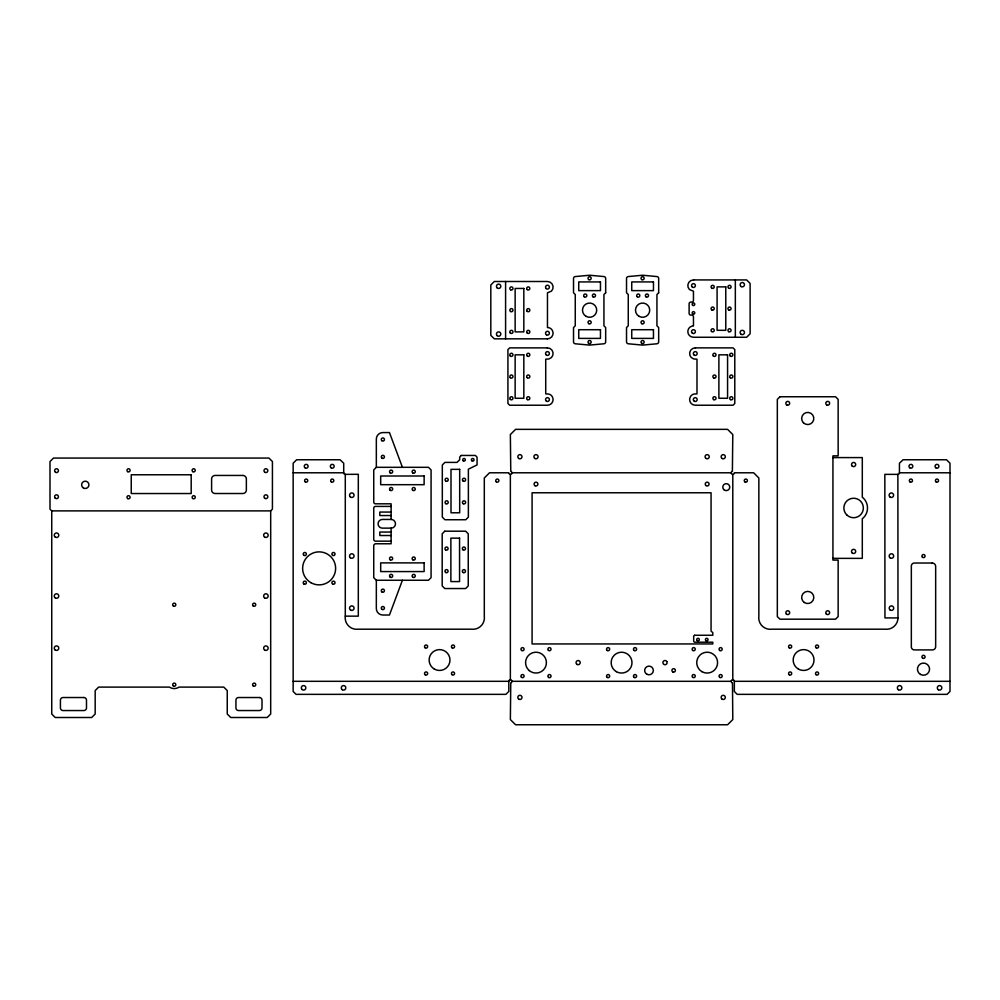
<?xml version="1.0" encoding="UTF-8"?>
<svg xmlns="http://www.w3.org/2000/svg" width="1000" height="1000" viewBox="0 0 1000 1000"><rect width="100%" height="100%" fill="white"/><g stroke="black" fill="none" stroke-linecap="round" stroke-linejoin="round"><path stroke-width="1.5" d="M899.438 472.788L899.438 463.237L903.088 459.762L946.525 459.762L950 463.237L950 691.45L947.1 694.35L737.2 694.35L734.338 691.45L734.35 681.225A1.562 1.562 0 0 0 733.1 679.788L732.7 679.75A1.562 1.562 0 0 0 731.25 681L731.225 681.413A1.562 1.562 0 0 0 732.475 682.85L732.788 719.55L727.575 724.762L515.575 724.762L510.363 719.55L510.763 682.825A1.562 1.562 0 0 0 511.9 681.05A1.562 1.562 0 0 0 510.225 679.762A1.562 1.562 0 0 0 508.8 681.312L508.8 691.45L505.9 694.35L296.05 694.35L293.15 691.45L293.15 463.237L296.625 459.762L340.062 459.762L343.713 463.237L343.713 472.788A1.562 1.562 0 0 0 345.288 474.363L345.288 616.15A11.525 11.525 0 0 0 358.312 629.188L471.262 629.188A11.525 11.525 0 0 0 484.3 616.15L484.3 478L489.513 472.788L508.8 472.788A1.562 1.562 0 0 0 510.225 474.35A1.562 1.562 0 0 0 511.9 473.062A1.562 1.562 0 0 0 510.763 471.287L510.363 434.562L515.575 429.35L727.575 429.35L732.788 434.562L732.387 471.287A1.562 1.562 0 0 0 731.25 473.062A1.562 1.562 0 0 0 732.925 474.35A1.562 1.562 0 0 0 734.35 472.788L753.637 472.788L758.85 478L758.85 616.15A11.525 11.525 0 0 0 771.888 629.188L884.837 629.188A11.525 11.525 0 0 0 897.987 617.925L897.875 474.363A1.562 1.562 0 0 0 899.438 472.788L950 472.788M402.413 580.262L389.462 615.025L382.863 615.025A6.525 6.525 0 0 1 376.337 608.062L376.337 580.262L373.738 577.663L373.738 545.837A2.062 2.062 0 0 1 375.8 543.775L391.112 543.775L391.112 528.138A4.35 4.35 0 0 0 395.462 523.787A4.35 4.35 0 0 0 391.112 519.45L391.112 503.812L375.363 503.812A1.787 1.787 0 0 1 373.738 502.025L373.738 469.925L376.337 467.312L428.475 467.312L431.075 469.925L431.075 577.663L428.475 580.262L376.337 580.262M270.688 510.887L272.425 509.15L272.425 461.538L268.95 458.062L53.475 458.062L50 461.538L50 509.162L51.737 510.887L270.688 510.887L270.688 714.025L267.213 717.5L230.725 717.5L227.25 714.025L227.25 690.575L223.775 687.1L179.112 687.1A8.75 8.75 0 0 1 169.387 687.1L98.65 687.1L95.175 690.575L95.175 714.025L91.7 717.5L55.213 717.5L51.737 714.025L51.737 510.887M547.288 347.9L547.463 347.875A5.65 5.65 0 0 1 551.462 357.512L548.925 358.975L545.725 359.175L545.725 393.925L547.463 393.925A5.65 5.65 0 0 1 551.462 395.575L552.35 396.75A5.65 5.65 0 0 1 547.463 405.225L509.663 405.225L507.925 403.488L507.925 349.613L509.663 347.875L547.288 347.875M345.288 474.363L358.312 474.3L358.312 616.15L345.288 616.15M693.637 279.925L746.637 279.925L750.113 283.4L750.113 333.787L746.637 337.262L693.462 337.262A5.65 5.65 0 0 1 688.562 328.787L689.463 327.625A5.65 5.65 0 0 1 693.462 325.975L693.462 316.85A1.737 1.737 0 0 0 691.725 315.113L690.85 315.113A1.737 1.737 0 0 1 689.112 313.375L689.112 303.812A1.737 1.737 0 0 1 690.85 302.075L691.725 302.075A1.737 1.737 0 0 0 693.462 300.338L693.462 291.212L689.463 289.562A5.65 5.65 0 0 1 693.462 279.925L693.637 279.938M547.288 338.837L494.288 338.837L490.812 335.363L490.812 284.975L494.288 281.5L547.463 281.5A5.65 5.65 0 0 1 551.462 291.137L547.463 292.787L547.463 327.55A5.65 5.65 0 0 1 551.462 329.2L552.35 330.375A5.65 5.65 0 0 1 547.463 338.837L547.288 338.812M695.425 347.875L733.05 347.875L734.788 349.613L734.788 403.488L733.05 405.225L695.25 405.225A5.65 5.65 0 0 1 690.362 396.75L691.263 395.575A5.65 5.65 0 0 1 695.25 393.925L696.988 393.925L696.988 359.175L693.787 358.975L691.263 357.512A5.65 5.65 0 0 1 695.25 347.875L695.425 347.9M832.938 457.587L862.3 457.587L862.3 497.275L863.438 498.15A13.9 13.9 0 0 1 863.438 517.8L862.3 518.675L862.3 558.362L832.938 558.362M293.15 472.788L343.713 472.788M511.925 472.788L731.225 472.788M897.875 474.363L884.837 474.363L884.95 617.925L897.987 617.925M391.112 506.413L375.513 506.413A1.775 1.775 0 0 0 373.738 508.288L373.738 539.312A1.863 1.863 0 0 0 375.6 541.163L391.112 541.163M391.112 512.062L379.812 512.062L379.812 515.538L391.112 515.538M391.112 519.45L382.425 519.45A4.35 4.35 0 0 0 378.075 523.787A4.35 4.35 0 0 0 382.425 528.138L391.112 528.138M391.112 532.05L379.812 532.05L379.812 535.525L391.112 535.525M293.15 681.312L508.8 681.312M511.925 681.312L731.237 681.312M734.338 681.312L950 681.312M402.413 467.312L389.462 432.562L382.863 432.562A6.525 6.525 0 0 0 376.337 439.513L376.337 467.312M735.337 279.925L735.337 337.262M732.788 474.363L732.788 679.762M510.363 474.363L510.363 679.75M505.588 281.5L505.588 338.837M461.15 455.45L459.688 457.188L459.688 459.787L457 462.4L444.925 462.4L442.312 465L442.312 517.137L444.925 519.738L465.775 519.738L468.375 517.137L468.375 469.2L477.062 464.913L477.062 457.188L475.4 455.45L461.15 455.45M605.675 292.787L603.938 294.525L603.938 325.812L605.675 327.55L605.675 341.887A1.913 1.913 0 0 1 603.938 343.775L589.6 345.1L575.262 343.775A1.913 1.913 0 0 1 573.525 341.887L573.525 327.55L575.262 325.812L575.262 294.525L573.525 292.787L573.525 278.45A1.913 1.913 0 0 1 575.262 276.562L589.6 275.238L603.938 276.562A1.913 1.913 0 0 1 605.675 278.45L605.675 292.787M658.675 292.787L656.938 294.525L656.938 325.812L658.675 327.55L658.675 341.887A1.913 1.913 0 0 1 656.938 343.775L642.6 345.1L628.263 343.775A1.913 1.913 0 0 1 626.525 341.887L626.525 327.55L628.263 325.812L628.263 294.525L626.525 292.787L626.525 278.45A1.913 1.913 0 0 1 628.263 276.562L642.6 275.238L656.938 276.562A1.913 1.913 0 0 1 658.675 278.45L658.675 292.787M444.787 531.2L442.188 533.8L442.188 585.938L444.787 588.538L465.65 588.538L468.25 585.938L468.25 533.8L465.65 531.2L444.787 531.2M779.938 396.763L777.325 399.375L777.325 616.587L779.938 619.188L835.537 619.188L838.15 616.587L838.15 560.1L832.938 560.1L832.938 455.85L838.15 455.85L838.15 399.375L835.537 396.763L779.938 396.763M694.587 635.262L693.688 636.163L693.688 641.438L694.475 642.212L712.8 642.212L712.8 643.95L532.087 643.95L532.087 492.775L711.062 492.775L711.062 631.087L712.8 632.663L712.8 635.262L694.587 635.262M600.462 281.925L578.737 281.925L578.737 290.625L600.462 290.625L600.462 281.925M653.462 281.925L631.737 281.925L631.737 290.625L653.462 290.625L653.462 281.925M725.775 286.875L717.087 286.875L717.087 330.312L725.775 330.312L725.775 286.875M523.825 288.45L515.138 288.45L515.138 331.887L523.825 331.887L523.825 288.45M600.462 329.712L578.737 329.712L578.737 338.4L600.462 338.4L600.462 329.712M653.462 329.712L631.737 329.712L631.737 338.4L653.462 338.4L653.462 329.712M523.825 354.825L515.138 354.825L515.138 398.275L523.825 398.275L523.825 354.825M727.575 354.825L718.888 354.825L718.888 398.275L727.575 398.275L727.575 354.825M459.688 469.35L451 469.35L451 512.788L459.688 512.788L459.688 469.35M191.188 474.775L131.237 474.775L131.237 493.537L191.188 493.537L191.188 474.775M242.887 475.45L215.075 475.45A3.475 3.475 0 0 0 211.6 478.925L211.6 490.037A3.475 3.475 0 0 0 215.075 493.512L242.887 493.512A3.475 3.475 0 0 0 246.363 490.037L246.363 478.925A3.475 3.475 0 0 0 242.887 475.45M424.125 476L380.688 476L380.688 484.688L424.125 484.688L424.125 476M459.562 538.15L450.875 538.15L450.875 581.587L459.562 581.587L459.562 538.15M424.125 562.888L380.688 562.888L380.688 571.575L424.125 571.575L424.125 562.888M932.188 563.025L914.812 563.025A3.075 3.075 0 0 0 911.338 566.5L911.338 646.438A3.088 3.088 0 0 0 914.812 649.912L932.188 649.912A3.237 3.237 0 0 0 935.662 646.438L935.662 566.5A3.413 3.413 0 0 0 932.188 563.025M83.888 697.525L63.038 697.525A2.612 2.612 0 0 0 60.425 700.125L60.425 707.95A2.612 2.612 0 0 0 63.038 710.55L83.888 710.55A2.612 2.612 0 0 0 86.487 707.95L86.487 700.125A2.612 2.612 0 0 0 83.888 697.525M259.387 697.525L238.538 697.525A2.612 2.612 0 0 0 235.938 700.125L235.938 707.95A2.612 2.612 0 0 0 238.538 710.55L259.387 710.55A2.612 2.612 0 0 0 262 707.95L262 700.125A2.612 2.612 0 0 0 259.387 697.525M666.787 661.538L666.45 661.1A2.087 2.087 0 0 0 662.962 663.112L663.538 664.112A2.087 2.087 0 0 0 667.038 662.1L666.787 661.538M521.75 650.525A1.562 1.562 0 0 0 524.087 649.175A1.562 1.562 0 0 0 521.75 647.812A1.562 1.562 0 0 0 521.75 650.525M548.413 650.325A1.562 1.562 0 0 0 550.988 649.5A1.562 1.562 0 0 0 548.987 647.675A1.562 1.562 0 0 0 548.413 650.325M521.425 677.212A1.562 1.562 0 0 0 524.038 676.513A1.562 1.562 0 0 0 522.125 674.587A1.562 1.562 0 0 0 521.425 677.212M548.675 677.463A1.562 1.562 0 0 0 551.025 676.1A1.562 1.562 0 0 0 548.675 674.75A1.562 1.562 0 0 0 548.675 677.463M723.812 489.588A3.475 3.475 0 0 0 729.625 488.025A3.475 3.475 0 0 0 725.375 483.775A3.475 3.475 0 0 0 723.812 489.588M798.388 669.062A10.425 10.425 0 0 0 814.025 660.025A10.425 10.425 0 0 0 798.388 651A10.425 10.425 0 0 0 798.388 669.062M789.35 647.913A1.562 1.562 0 0 0 791.7 646.562A1.562 1.562 0 0 0 789.35 645.212A1.562 1.562 0 0 0 789.35 647.913M816.287 647.913A1.562 1.562 0 0 0 818.625 646.562A1.562 1.562 0 0 0 816.287 645.212A1.562 1.562 0 0 0 816.287 647.913M815.962 674.6A1.562 1.562 0 0 0 818.575 673.9A1.562 1.562 0 0 0 816.663 671.988A1.562 1.562 0 0 0 815.962 674.6M789.35 674.85A1.562 1.562 0 0 0 791.7 673.5A1.562 1.562 0 0 0 789.35 672.138A1.562 1.562 0 0 0 789.35 674.85M909.825 481.75A1.562 1.562 0 0 0 912.425 480.975A1.562 1.562 0 0 0 910.45 479.113A1.562 1.562 0 0 0 909.825 481.75M935.875 481.737A1.562 1.562 0 0 0 938.487 481A1.562 1.562 0 0 0 936.55 479.113A1.562 1.562 0 0 0 935.875 481.737M529.263 670.588A10.425 10.425 0 0 0 546.25 664.488A10.425 10.425 0 0 0 532.475 652.825A10.425 10.425 0 0 0 529.263 670.588M719.712 677.375A1.562 1.562 0 0 0 722.175 676.25A1.562 1.562 0 0 0 719.975 674.675A1.562 1.562 0 0 0 719.712 677.375M719.837 650.525A1.562 1.562 0 0 0 722.188 649.175A1.562 1.562 0 0 0 719.837 647.812A1.562 1.562 0 0 0 719.837 650.525M692.913 650.525A1.562 1.562 0 0 0 695.25 649.175A1.562 1.562 0 0 0 692.913 647.812A1.562 1.562 0 0 0 692.913 650.525M692.588 677.212A1.562 1.562 0 0 0 695.2 676.513A1.562 1.562 0 0 0 693.288 674.587A1.562 1.562 0 0 0 692.588 677.212M701.938 671.663A10.425 10.425 0 0 0 717.588 662.638A10.425 10.425 0 0 0 701.938 653.612A10.425 10.425 0 0 0 701.938 671.663M535.037 485.737A1.913 1.913 0 0 0 537.9 484.087A1.913 1.913 0 0 0 535.037 482.438A1.913 1.913 0 0 0 535.037 485.737M705.8 485.438A1.913 1.913 0 0 0 709 484.588A1.913 1.913 0 0 0 706.663 482.238A1.913 1.913 0 0 0 705.8 485.438M616.362 671.663A10.425 10.425 0 0 0 632 662.638A10.425 10.425 0 0 0 616.362 653.612A10.425 10.425 0 0 0 616.362 671.663M634.263 650.525A1.562 1.562 0 0 0 636.613 649.175A1.562 1.562 0 0 0 634.263 647.812A1.562 1.562 0 0 0 634.263 650.525M607.325 650.525A1.562 1.562 0 0 0 609.675 649.175A1.562 1.562 0 0 0 607.325 647.812A1.562 1.562 0 0 0 607.325 650.525M607.325 677.463A1.562 1.562 0 0 0 609.675 676.1A1.562 1.562 0 0 0 607.325 674.75A1.562 1.562 0 0 0 607.325 677.463M634.263 677.463A1.562 1.562 0 0 0 636.613 676.1A1.562 1.562 0 0 0 634.263 674.75A1.562 1.562 0 0 0 634.263 677.463M577.087 664.438A2.087 2.087 0 0 0 580.212 662.638A2.087 2.087 0 0 0 577.087 660.825A2.087 2.087 0 0 0 577.087 664.438M744.887 481.875A1.562 1.562 0 0 0 747.375 480.788A1.562 1.562 0 0 0 745.2 479.175A1.562 1.562 0 0 0 744.887 481.875M922.712 658.213A1.562 1.562 0 0 0 925.062 656.862A1.562 1.562 0 0 0 922.712 655.5A1.562 1.562 0 0 0 922.712 658.213M922.4 557.175A1.562 1.562 0 0 0 925.013 556.475A1.562 1.562 0 0 0 923.1 554.562A1.562 1.562 0 0 0 922.4 557.175M920.462 674.425A6.088 6.088 0 0 0 929.587 669.15A6.088 6.088 0 0 0 920.462 663.888A6.088 6.088 0 0 0 920.462 674.425M721.75 698.863A2.087 2.087 0 0 0 725.25 697.925A2.087 2.087 0 0 0 722.688 695.375A2.087 2.087 0 0 0 721.75 698.863M518.875 699.2A2.087 2.087 0 0 0 522 697.387A2.087 2.087 0 0 0 518.875 695.588A2.087 2.087 0 0 0 518.875 699.2M83.45 488A3.65 3.65 0 0 0 88.925 484.837A3.65 3.65 0 0 0 83.45 481.675A3.65 3.65 0 0 0 83.45 488M127.762 498.6A1.562 1.562 0 0 0 130.1 497.25A1.562 1.562 0 0 0 127.762 495.887A1.562 1.562 0 0 0 127.762 498.6M192.887 471.675A1.562 1.562 0 0 0 195.238 470.325A1.562 1.562 0 0 0 192.887 468.963A1.562 1.562 0 0 0 192.887 471.675M192.662 498.425A1.562 1.562 0 0 0 195.225 497.562A1.562 1.562 0 0 0 193.188 495.775A1.562 1.562 0 0 0 192.662 498.425M127.75 471.675A1.562 1.562 0 0 0 130.1 470.325A1.562 1.562 0 0 0 127.75 468.963A1.562 1.562 0 0 0 127.75 471.675M705.888 458.375A2.087 2.087 0 0 0 709.225 456.987A2.087 2.087 0 0 0 706.35 454.8A2.087 2.087 0 0 0 705.888 458.375M534.95 458.525A2.087 2.087 0 0 0 538.075 456.725A2.087 2.087 0 0 0 534.95 454.913A2.087 2.087 0 0 0 534.95 458.525M722.188 458.525A2.087 2.087 0 0 0 725.312 456.725A2.087 2.087 0 0 0 722.188 454.913A2.087 2.087 0 0 0 722.188 458.525M518.875 458.525A2.087 2.087 0 0 0 522 456.725A2.087 2.087 0 0 0 518.875 454.913A2.087 2.087 0 0 0 518.875 458.525M350.213 496.812A2.263 2.263 0 0 0 353.988 495.788A2.263 2.263 0 0 0 351.2 493.025A2.263 2.263 0 0 0 350.213 496.812M350.262 557.688A2.263 2.263 0 0 0 354 556.538A2.263 2.263 0 0 0 351.138 553.875A2.263 2.263 0 0 0 350.262 557.688M350.662 610.112A2.263 2.263 0 0 0 354.062 608.162A2.263 2.263 0 0 0 350.662 606.2A2.263 2.263 0 0 0 350.662 610.112M890.138 609.987A2.263 2.263 0 0 0 893.713 608.387A2.263 2.263 0 0 0 890.537 606.1A2.263 2.263 0 0 0 890.138 609.987M890.25 557.962A2.263 2.263 0 0 0 893.675 556.075A2.263 2.263 0 0 0 890.337 554.05A2.263 2.263 0 0 0 890.25 557.962M890 497.013A2.263 2.263 0 0 0 893.612 495.487A2.263 2.263 0 0 0 890.5 493.125A2.263 2.263 0 0 0 890 497.013M331.238 467.9A1.913 1.913 0 0 0 334.162 466.35A1.913 1.913 0 0 0 331.35 464.588A1.913 1.913 0 0 0 331.238 467.9M305.225 467.938A1.913 1.913 0 0 0 308.1 466.275A1.913 1.913 0 0 0 305.225 464.625A1.913 1.913 0 0 0 305.225 467.938M909.638 467.713A1.913 1.913 0 0 0 912.775 466.662A1.913 1.913 0 0 0 910.3 464.462A1.913 1.913 0 0 0 909.638 467.713M935.7 467.713A1.913 1.913 0 0 0 938.838 466.662A1.913 1.913 0 0 0 936.363 464.462A1.913 1.913 0 0 0 935.7 467.713M898.375 689.725A2.263 2.263 0 0 0 901.862 687.95A2.263 2.263 0 0 0 898.587 685.825A2.263 2.263 0 0 0 898.375 689.725M938.4 689.762A2.263 2.263 0 0 0 941.838 687.887A2.263 2.263 0 0 0 938.487 685.85A2.263 2.263 0 0 0 938.4 689.762M342.225 689.675A2.263 2.263 0 0 0 345.788 688.05A2.263 2.263 0 0 0 342.612 685.775A2.263 2.263 0 0 0 342.225 689.675M301.975 689.425A2.263 2.263 0 0 0 305.763 688.413A2.263 2.263 0 0 0 302.987 685.65A2.263 2.263 0 0 0 301.975 689.425M305.15 481.788A1.562 1.562 0 0 0 307.712 480.913A1.562 1.562 0 0 0 305.675 479.137A1.562 1.562 0 0 0 305.15 481.788M331.25 481.812A1.562 1.562 0 0 0 333.787 480.875A1.562 1.562 0 0 0 331.7 479.15A1.562 1.562 0 0 0 331.25 481.812M425.3 674.85A1.562 1.562 0 0 0 427.65 673.5A1.562 1.562 0 0 0 425.3 672.138A1.562 1.562 0 0 0 425.3 674.85M451.912 674.6A1.562 1.562 0 0 0 454.525 673.9A1.562 1.562 0 0 0 452.612 671.988A1.562 1.562 0 0 0 451.912 674.6M425.012 647.7A1.562 1.562 0 0 0 427.6 646.925A1.562 1.562 0 0 0 425.637 645.062A1.562 1.562 0 0 0 425.012 647.7M452.013 647.763A1.562 1.562 0 0 0 454.562 646.838A1.562 1.562 0 0 0 452.488 645.088A1.562 1.562 0 0 0 452.013 647.763M434.338 669.062A10.425 10.425 0 0 0 449.975 660.025A10.425 10.425 0 0 0 434.338 651A10.425 10.425 0 0 0 434.338 669.062M496.287 481.775A1.562 1.562 0 0 0 498.862 480.938A1.562 1.562 0 0 0 496.838 479.125A1.562 1.562 0 0 0 496.287 481.775M332.688 584.062A1.562 1.562 0 0 0 335.025 582.7A1.562 1.562 0 0 0 332.688 581.35A1.562 1.562 0 0 0 332.688 584.062M310.875 582.663A16.513 16.513 0 0 0 335.637 568.362A16.513 16.513 0 0 0 310.875 554.075A16.513 16.513 0 0 0 310.875 582.663M303.7 555.138A1.562 1.562 0 0 0 306.312 554.425A1.562 1.562 0 0 0 304.375 552.525A1.562 1.562 0 0 0 303.7 555.138M332.663 555.375A1.562 1.562 0 0 0 335.025 554.05A1.562 1.562 0 0 0 332.7 552.663A1.562 1.562 0 0 0 332.663 555.375M304.012 584.062A1.562 1.562 0 0 0 306.363 582.7A1.562 1.562 0 0 0 304.012 581.35A1.562 1.562 0 0 0 304.012 584.062M55.562 472.325A1.913 1.913 0 0 0 58.425 470.662A1.913 1.913 0 0 0 55.562 469.012A1.913 1.913 0 0 0 55.562 472.325M55.263 498.175A1.913 1.913 0 0 0 58.388 497.1A1.913 1.913 0 0 0 55.9 494.925A1.913 1.913 0 0 0 55.263 498.175M264.613 472.075A1.913 1.913 0 0 0 267.775 471.087A1.913 1.913 0 0 0 265.338 468.837A1.913 1.913 0 0 0 264.613 472.075M264.95 498.387A1.913 1.913 0 0 0 267.825 496.725A1.913 1.913 0 0 0 264.95 495.075A1.913 1.913 0 0 0 264.95 498.387M54.925 649.762A2.263 2.263 0 0 0 58.7 648.75A2.263 2.263 0 0 0 55.938 645.987A2.263 2.263 0 0 0 54.925 649.762M55.388 598A2.263 2.263 0 0 0 58.775 596.038A2.263 2.263 0 0 0 55.388 594.087A2.263 2.263 0 0 0 55.388 598M55.275 537.112A2.263 2.263 0 0 0 58.775 535.35A2.263 2.263 0 0 0 55.5 533.2A2.263 2.263 0 0 0 55.275 537.112M264.775 650.125A2.263 2.263 0 0 0 268.163 648.175A2.263 2.263 0 0 0 264.775 646.213A2.263 2.263 0 0 0 264.775 650.125M264.5 597.8A2.263 2.263 0 0 0 268.137 596.388A2.263 2.263 0 0 0 265.087 593.938A2.263 2.263 0 0 0 264.5 597.8M264.775 537.175A2.263 2.263 0 0 0 268.163 535.225A2.263 2.263 0 0 0 264.775 533.263A2.263 2.263 0 0 0 264.775 537.175M852.138 552.888A2.087 2.087 0 0 0 855.625 551.962A2.087 2.087 0 0 0 853.075 549.4A2.087 2.087 0 0 0 852.138 552.888M852.175 466.05A2.087 2.087 0 0 0 855.638 465.012A2.087 2.087 0 0 0 853.012 462.537A2.087 2.087 0 0 0 852.175 466.05M847.2 515.3A9.725 9.725 0 0 0 863.162 509.862A9.725 9.725 0 0 0 850.475 498.762A9.725 9.725 0 0 0 847.2 515.3M826.7 404.9A1.913 1.913 0 0 0 829.625 403.35A1.913 1.913 0 0 0 826.825 401.587A1.913 1.913 0 0 0 826.7 404.9M786.8 404.938A1.913 1.913 0 0 0 789.663 403.275A1.913 1.913 0 0 0 786.8 401.625A1.913 1.913 0 0 0 786.8 404.938M786.4 614.025A1.913 1.913 0 0 0 789.6 613.162A1.913 1.913 0 0 0 787.262 610.825A1.913 1.913 0 0 0 786.4 614.025M826.363 614.025A1.913 1.913 0 0 0 829.562 613.162A1.913 1.913 0 0 0 827.225 610.825A1.913 1.913 0 0 0 826.363 614.025M803.438 422.788A6.088 6.088 0 0 0 813.612 420.062A6.088 6.088 0 0 0 806.162 412.612A6.088 6.088 0 0 0 803.438 422.788M804.362 602.525A6.088 6.088 0 0 0 813.8 597.85A6.088 6.088 0 0 0 805.037 592.013A6.088 6.088 0 0 0 804.362 602.525M390.325 577.275A1.562 1.562 0 0 0 392.675 575.925A1.562 1.562 0 0 0 390.325 574.562A1.562 1.562 0 0 0 390.325 577.275M412.6 577.025A1.562 1.562 0 0 0 415.213 576.325A1.562 1.562 0 0 0 413.3 574.412A1.562 1.562 0 0 0 412.6 577.025M412.7 559.75A1.562 1.562 0 0 0 415.25 558.812A1.562 1.562 0 0 0 413.162 557.075A1.562 1.562 0 0 0 412.7 559.75M390.275 559.862A1.562 1.562 0 0 0 392.675 558.612A1.562 1.562 0 0 0 390.387 557.15A1.562 1.562 0 0 0 390.275 559.862M390.012 490.138A1.562 1.562 0 0 0 392.625 489.438A1.562 1.562 0 0 0 390.712 487.525A1.562 1.562 0 0 0 390.012 490.138M412.925 490.387A1.562 1.562 0 0 0 415.262 489.038A1.562 1.562 0 0 0 412.925 487.688A1.562 1.562 0 0 0 412.925 490.387M412.663 472.825A1.562 1.562 0 0 0 415.238 471.975A1.562 1.562 0 0 0 413.212 470.175A1.562 1.562 0 0 0 412.663 472.825M390.012 472.762A1.562 1.562 0 0 0 392.625 472.062A1.562 1.562 0 0 0 390.712 470.15A1.562 1.562 0 0 0 390.012 472.762M463.125 572.525A1.562 1.562 0 0 0 465.475 571.163A1.562 1.562 0 0 0 463.125 569.812A1.562 1.562 0 0 0 463.125 572.525M462.8 549.675A1.562 1.562 0 0 0 465.425 548.975A1.562 1.562 0 0 0 463.5 547.062A1.562 1.562 0 0 0 462.8 549.675M445.525 549.775A1.562 1.562 0 0 0 448.075 548.837A1.562 1.562 0 0 0 445.988 547.112A1.562 1.562 0 0 0 445.525 549.775M445.688 572.487A1.562 1.562 0 0 0 448.088 571.237A1.562 1.562 0 0 0 445.812 569.775A1.562 1.562 0 0 0 445.688 572.487M382.075 609.425A1.562 1.562 0 0 0 384.425 608.062A1.562 1.562 0 0 0 382.075 606.712A1.562 1.562 0 0 0 382.075 609.425M381.75 591.8A1.562 1.562 0 0 0 384.375 591.1A1.562 1.562 0 0 0 382.45 589.175A1.562 1.562 0 0 0 381.75 591.8M382.075 458.237A1.562 1.562 0 0 0 384.425 456.887A1.562 1.562 0 0 0 382.075 455.538A1.562 1.562 0 0 0 382.075 458.237M381.75 440.613A1.562 1.562 0 0 0 384.375 439.913A1.562 1.562 0 0 0 382.45 438A1.562 1.562 0 0 0 381.75 440.613M173.463 606.087A1.562 1.562 0 0 0 175.812 604.725A1.562 1.562 0 0 0 173.463 603.375A1.562 1.562 0 0 0 173.463 606.087M253.075 605.837A1.562 1.562 0 0 0 255.688 605.138A1.562 1.562 0 0 0 253.775 603.212A1.562 1.562 0 0 0 253.075 605.837M253.15 685.837A1.562 1.562 0 0 0 255.712 684.963A1.562 1.562 0 0 0 253.675 683.188A1.562 1.562 0 0 0 253.15 685.837M173.463 686.012A1.562 1.562 0 0 0 175.812 684.663A1.562 1.562 0 0 0 173.463 683.312A1.562 1.562 0 0 0 173.463 686.012M497.1 335.6A2.175 2.175 0 0 0 500.737 334.625A2.175 2.175 0 0 0 498.075 331.962A2.175 2.175 0 0 0 497.1 335.6M497.1 287.812A2.175 2.175 0 0 0 500.737 286.837A2.175 2.175 0 0 0 498.075 284.175A2.175 2.175 0 0 0 497.1 287.812M510.3 333A1.562 1.562 0 0 0 512.913 332.3A1.562 1.562 0 0 0 511 330.375A1.562 1.562 0 0 0 510.3 333M510.625 311.525A1.562 1.562 0 0 0 512.975 310.163A1.562 1.562 0 0 0 510.625 308.812A1.562 1.562 0 0 0 510.625 311.525M510.625 289.8A1.562 1.562 0 0 0 512.975 288.45A1.562 1.562 0 0 0 510.625 287.087A1.562 1.562 0 0 0 510.625 289.8M527.475 333.25A1.562 1.562 0 0 0 529.825 331.887A1.562 1.562 0 0 0 527.475 330.538A1.562 1.562 0 0 0 527.475 333.25M527.15 311.275A1.562 1.562 0 0 0 529.775 310.575A1.562 1.562 0 0 0 527.85 308.663A1.562 1.562 0 0 0 527.15 311.275M527.15 289.55A1.562 1.562 0 0 0 529.775 288.85A1.562 1.562 0 0 0 527.85 286.938A1.562 1.562 0 0 0 527.15 289.55M546.112 288.5A1.913 1.913 0 0 0 549.312 287.638A1.913 1.913 0 0 0 546.975 285.3A1.913 1.913 0 0 0 546.112 288.5M546.512 334.85A1.913 1.913 0 0 0 549.375 333.188A1.913 1.913 0 0 0 546.512 331.538A1.913 1.913 0 0 0 546.512 334.85M510.3 399.375A1.562 1.562 0 0 0 512.913 398.675A1.562 1.562 0 0 0 511 396.763A1.562 1.562 0 0 0 510.3 399.375M510.3 377.65A1.562 1.562 0 0 0 512.913 376.95A1.562 1.562 0 0 0 511 375.037A1.562 1.562 0 0 0 510.3 377.65M510.3 355.938A1.562 1.562 0 0 0 512.913 355.238A1.562 1.562 0 0 0 511 353.312A1.562 1.562 0 0 0 510.3 355.938M527.475 399.625A1.562 1.562 0 0 0 529.825 398.275A1.562 1.562 0 0 0 527.475 396.912A1.562 1.562 0 0 0 527.475 399.625M527.15 377.65A1.562 1.562 0 0 0 529.775 376.95A1.562 1.562 0 0 0 527.85 375.037A1.562 1.562 0 0 0 527.15 377.65M527.475 356.188A1.562 1.562 0 0 0 529.825 354.825A1.562 1.562 0 0 0 527.475 353.475A1.562 1.562 0 0 0 527.475 356.188M546.512 355.175A1.913 1.913 0 0 0 549.375 353.525A1.913 1.913 0 0 0 546.512 351.863A1.913 1.913 0 0 0 546.512 355.175M546.512 401.225A1.913 1.913 0 0 0 549.375 399.575A1.913 1.913 0 0 0 546.512 397.912A1.913 1.913 0 0 0 546.512 401.225M588.825 279.637A1.562 1.562 0 0 0 591.163 278.288A1.562 1.562 0 0 0 588.825 276.925A1.562 1.562 0 0 0 588.825 279.637M588.5 343.162A1.562 1.562 0 0 0 591.112 342.463A1.562 1.562 0 0 0 589.2 340.55A1.562 1.562 0 0 0 588.5 343.162M584.15 296.675A1.562 1.562 0 0 0 586.775 295.975A1.562 1.562 0 0 0 584.85 294.062A1.562 1.562 0 0 0 584.15 296.675M592.95 296.775A1.562 1.562 0 0 0 595.487 295.825A1.562 1.562 0 0 0 593.4 294.113A1.562 1.562 0 0 0 592.95 296.775M588.825 323.688A1.562 1.562 0 0 0 591.163 322.337A1.562 1.562 0 0 0 588.825 320.975A1.562 1.562 0 0 0 588.825 323.688M586.038 316.337A7.125 7.125 0 0 0 596.725 310.163A7.125 7.125 0 0 0 586.038 304A7.125 7.125 0 0 0 586.038 316.337M694.3 401.225A1.913 1.913 0 0 0 697.163 399.575A1.913 1.913 0 0 0 694.3 397.912A1.913 1.913 0 0 0 694.3 401.225M694.3 355.175A1.913 1.913 0 0 0 697.163 353.525A1.913 1.913 0 0 0 694.3 351.863A1.913 1.913 0 0 0 694.3 355.175M713.35 355.938A1.562 1.562 0 0 0 715.962 355.238A1.562 1.562 0 0 0 714.05 353.312A1.562 1.562 0 0 0 713.35 355.938M713.675 377.9A1.562 1.562 0 0 0 716.025 376.55A1.562 1.562 0 0 0 713.675 375.2A1.562 1.562 0 0 0 713.675 377.9M713.675 399.625A1.562 1.562 0 0 0 716.025 398.275A1.562 1.562 0 0 0 713.675 396.912A1.562 1.562 0 0 0 713.675 399.625M730.2 355.938A1.562 1.562 0 0 0 732.825 355.238A1.562 1.562 0 0 0 730.9 353.312A1.562 1.562 0 0 0 730.2 355.938M730.2 377.65A1.562 1.562 0 0 0 732.825 376.95A1.562 1.562 0 0 0 730.9 375.037A1.562 1.562 0 0 0 730.2 377.65M730.525 399.625A1.562 1.562 0 0 0 732.875 398.275A1.562 1.562 0 0 0 730.525 396.912A1.562 1.562 0 0 0 730.525 399.625M692.812 305.375A1.3 1.3 0 0 0 694.762 304.25A1.3 1.3 0 0 0 692.812 303.125A1.3 1.3 0 0 0 692.812 305.375M741.2 286.575A2.175 2.175 0 0 0 744.463 284.7A2.175 2.175 0 0 0 741.2 282.812A2.175 2.175 0 0 0 741.2 286.575M741.2 334.363A2.175 2.175 0 0 0 744.463 332.488A2.175 2.175 0 0 0 741.2 330.6A2.175 2.175 0 0 0 741.2 334.363M692.812 314.062A1.3 1.3 0 0 0 694.762 312.938A1.3 1.3 0 0 0 692.812 311.812A1.3 1.3 0 0 0 692.812 314.062M728.737 331.662A1.562 1.562 0 0 0 731.075 330.312A1.562 1.562 0 0 0 728.737 328.963A1.562 1.562 0 0 0 728.737 331.662M728.737 309.95A1.562 1.562 0 0 0 731.075 308.587A1.562 1.562 0 0 0 728.737 307.238A1.562 1.562 0 0 0 728.737 309.95M728.737 288.225A1.562 1.562 0 0 0 731.075 286.875A1.562 1.562 0 0 0 728.737 285.512A1.562 1.562 0 0 0 728.737 288.225M711.55 331.425A1.562 1.562 0 0 0 714.175 330.712A1.562 1.562 0 0 0 712.262 328.8A1.562 1.562 0 0 0 711.55 331.425M711.875 309.95A1.562 1.562 0 0 0 714.225 308.587A1.562 1.562 0 0 0 711.875 307.238A1.562 1.562 0 0 0 711.875 309.95M711.875 288.225A1.562 1.562 0 0 0 714.225 286.875A1.562 1.562 0 0 0 711.875 285.512A1.562 1.562 0 0 0 711.875 288.225M692.5 287.225A1.913 1.913 0 0 0 695.375 285.562A1.913 1.913 0 0 0 692.5 283.913A1.913 1.913 0 0 0 692.5 287.225M692.5 333.275A1.913 1.913 0 0 0 695.375 331.613A1.913 1.913 0 0 0 692.5 329.963A1.913 1.913 0 0 0 692.5 333.275M705.8 640.537A1.3 1.3 0 0 0 707.987 639.95A1.3 1.3 0 0 0 706.388 638.35A1.3 1.3 0 0 0 705.8 640.537M697.138 640.562A1.3 1.3 0 0 0 699.3 639.913A1.3 1.3 0 0 0 697.65 638.362A1.3 1.3 0 0 0 697.138 640.562M646.825 674.225A4.35 4.35 0 0 0 653.337 670.462A4.35 4.35 0 0 0 646.825 666.7A4.35 4.35 0 0 0 646.825 674.225M672.8 671.9A1.737 1.737 0 0 0 675.4 670.4A1.737 1.737 0 0 0 672.8 668.888A1.737 1.737 0 0 0 672.8 671.9M463.25 503.725A1.562 1.562 0 0 0 465.6 502.362A1.562 1.562 0 0 0 463.25 501.012A1.562 1.562 0 0 0 463.25 503.725M462.925 480.887A1.562 1.562 0 0 0 465.55 480.175A1.562 1.562 0 0 0 463.625 478.263A1.562 1.562 0 0 0 462.925 480.887M445.662 480.975A1.562 1.562 0 0 0 448.2 480.037A1.562 1.562 0 0 0 446.112 478.312A1.562 1.562 0 0 0 445.662 480.975M445.812 503.688A1.562 1.562 0 0 0 448.225 502.438A1.562 1.562 0 0 0 445.938 500.975A1.562 1.562 0 0 0 445.812 503.688M471.8 460.712A1.3 1.3 0 0 0 473.988 460.125A1.3 1.3 0 0 0 472.388 458.537A1.3 1.3 0 0 0 471.8 460.712M463.113 460.712A1.3 1.3 0 0 0 465.3 460.125A1.3 1.3 0 0 0 463.7 458.537A1.3 1.3 0 0 0 463.113 460.712M641.825 323.688A1.562 1.562 0 0 0 644.163 322.337A1.562 1.562 0 0 0 641.825 320.975A1.562 1.562 0 0 0 641.825 323.688M645.95 296.775A1.562 1.562 0 0 0 648.487 295.825A1.562 1.562 0 0 0 646.4 294.113A1.562 1.562 0 0 0 645.95 296.775M637.15 296.675A1.562 1.562 0 0 0 639.775 295.975A1.562 1.562 0 0 0 637.85 294.062A1.562 1.562 0 0 0 637.15 296.675M641.825 279.637A1.562 1.562 0 0 0 644.163 278.288A1.562 1.562 0 0 0 641.825 276.925A1.562 1.562 0 0 0 641.825 279.637M641.825 343.413A1.562 1.562 0 0 0 644.163 342.05A1.562 1.562 0 0 0 641.825 340.7A1.562 1.562 0 0 0 641.825 343.413M639.038 316.337A7.125 7.125 0 0 0 649.725 310.163A7.125 7.125 0 0 0 639.038 304A7.125 7.125 0 0 0 639.038 316.337"/></g></svg>
